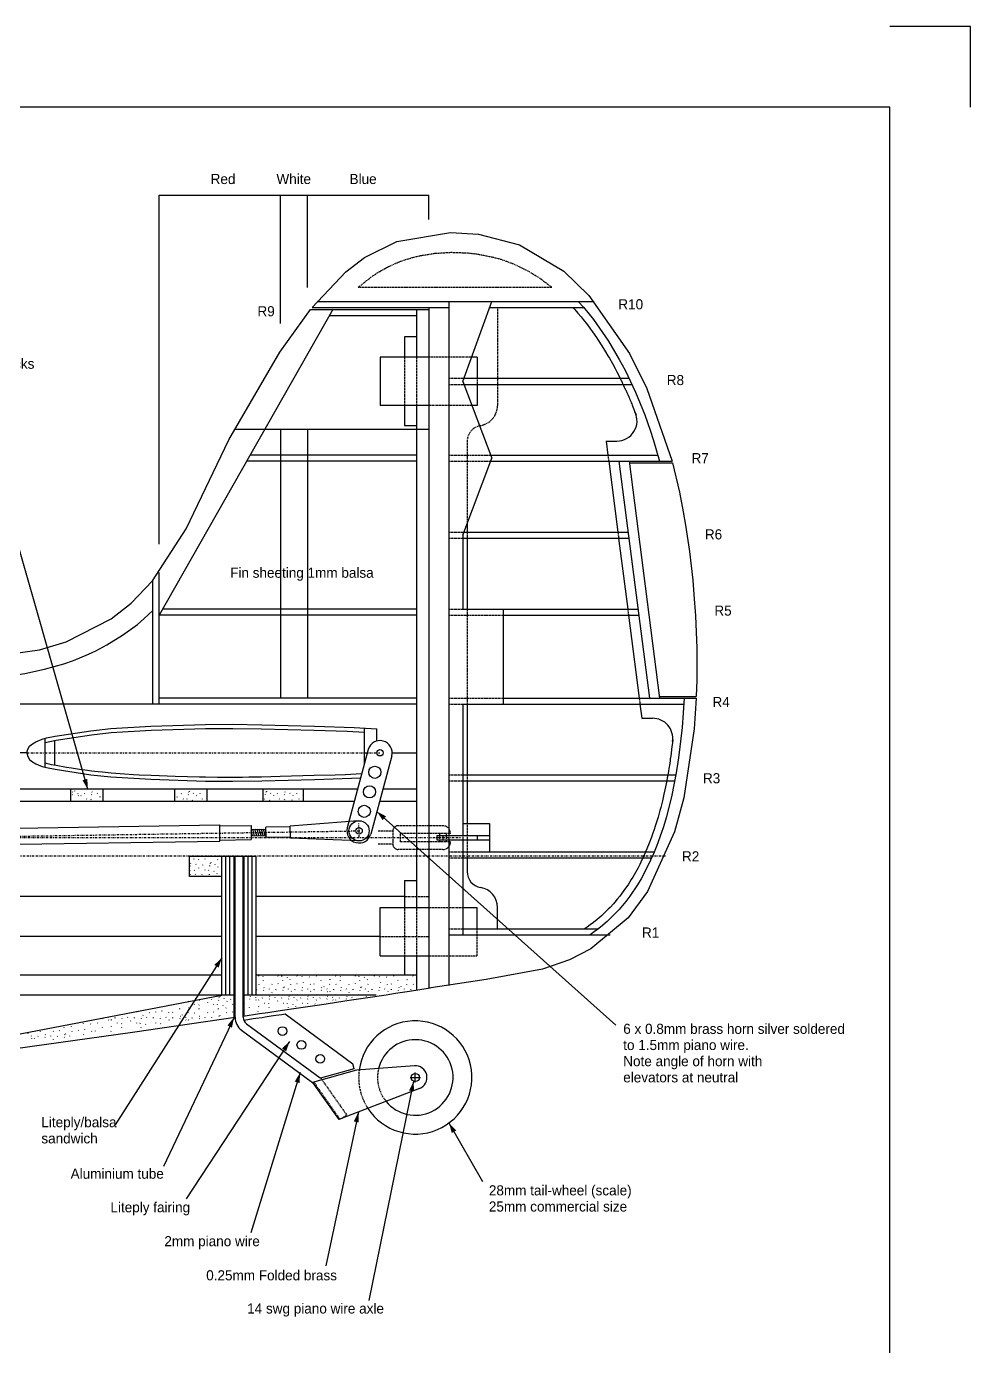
# Model space of a CAD drawing. Extents: x -1638 to 412, y -412 to 1290.
# Drawn here: x -682.9 to -449.5, y 963.7 to 1290.2 of the extents above; entities that cross this region are included whole.
import ezdxf
from ezdxf.enums import TextEntityAlignment as Align

# ---------------------------------------------------------------- set-up
doc = ezdxf.new("R2010")
doc.units = 0
doc.linetypes.add('DASHDOT', pattern=[1, 0.5, -0.25, 0, -0.25])
doc.linetypes.add('HIDDEN', pattern=[0.375, 0.25, -0.125])
for name, color, linetype in [('1', 7, 'CONTINUOUS'), ('6', 7, 'CONTINUOUS'), ('7', 7, 'CONTINUOUS'), ('8', 7, 'CONTINUOUS')]:
    doc.layers.add(name, color=color, linetype=linetype)
doc.styles.add('txt', font='TXT', dxfattribs={"height": 0.2})

# ---------------------------------------------------------------- blocks, each defined once
blk = doc.blocks.new('*D7')
at = {"layer": '7', "color": 215, "linetype": 'CONTINUOUS'}
blk.add_line((0, 0), (-26.3548, -41.3593), dxfattribs=at)
blk.add_solid([(-1.8706, -1.7725), (0, 0), (-0.8164, -2.4442)], dxfattribs=at)
blk = doc.blocks.new('*D8')
at = {"layer": '7', "color": 215, "linetype": 'CONTINUOUS'}
blk.add_line((0, 0), (-17.4684, -36.8951), dxfattribs=at)
blk.add_solid([(-1.6347, -1.9921), (0, 0), (-0.5049, -2.527)], dxfattribs=at)
blk = doc.blocks.new('*D9')
at = {"layer": '7', "color": 215, "linetype": 'CONTINUOUS'}
blk.add_line((0, 0), (-25.5936, -38.905), dxfattribs=at)
blk.add_solid([(-1.8961, -1.7451), (0, 0), (-0.8518, -2.4321)], dxfattribs=at)
blk = doc.blocks.new('*D10')
at = {"layer": '7', "color": 215, "linetype": 'CONTINUOUS'}
blk.add_line((0, 0), (-12.1918, -39.6096), dxfattribs=at)
blk.add_solid([(-1.3328, -2.2055), (0, 0), (-0.1381, -2.5732)], dxfattribs=at)
blk = doc.blocks.new('*D11')
at = {"layer": '7', "color": 215, "linetype": 'CONTINUOUS'}
blk.add_line((0, 0), (-8.0588, -38.0064), dxfattribs=at)
blk.add_solid([(-1.13, -2.316), (0, 0), (0.0928, -2.5753)], dxfattribs=at)
blk = doc.blocks.new('*D12')
at = {"layer": '7', "color": 215, "linetype": 'CONTINUOUS'}
blk.add_line((0, 0), (8.3228, -14.482), dxfattribs=at)
blk.add_solid([(0.7038, -2.479), (0, 0), (1.7876, -1.8561)], dxfattribs=at)
blk = doc.blocks.new('*D15')
at = {"layer": '7', "color": 215, "linetype": 'CONTINUOUS'}
blk.add_line((0, 0), (-22.7896, 79.8108), dxfattribs=at)
blk.add_solid([(-0.0854, 2.5755), (0, 0), (-1.2874, 2.2323)], dxfattribs=at)
blk = doc.blocks.new('*O35')
at = {"layer": '8', "color": 250, "linetype": 'CONTINUOUS', "style": 'txt'}
for s, p in [('Liteply/balsa', (1.25, 1.25)), ('sandwich', (1.25, -2.7501))]:
    blk.add_text(s, height=2.5, dxfattribs=at).set_placement(p, align=Align.TOP_LEFT)
blk = doc.blocks.new('*D40')
at = {"layer": '7', "color": 215, "linetype": 'CONTINUOUS'}
blk.add_line((0, 0), (-11.057, -54.2389), dxfattribs=at)
blk.add_solid([(-1.1118, -2.3248), (0, 0), (0.113, -2.5745)], dxfattribs=at)
blk = doc.blocks.new('*D77')
at = {"layer": '7', "color": 215, "linetype": 'CONTINUOUS'}
blk.add_line((0, 0), (59.0644, -52.8731), dxfattribs=at)
blk.add_solid([(1.4458, -2.1331), (0, 0), (2.2796, -1.2018)], dxfattribs=at)

msp = doc.modelspace()

# ---------------------------------------------------------------- linework, layer by layer
at = {"layer": '1', "color": 212, "linetype": 'CONTINUOUS'}
for p, q in [((-650.1006, 1162.181), (-650.1006, 1248.4133)), ((-650.1006, 1248.4133), (-583.434, 1248.4133)), ((-620.1006, 1216.6957), (-620.1006, 1248.4133)), ((-613.434, 1225.6162), (-613.434, 1248.4133)), ((-583.434, 1242.4662), (-583.434, 1248.4133)), ((-631.4718, 1190.5645), (-583.434, 1190.5645)), ((-620.1006, 1190.5645), (-620.1006, 1124.1001)), ((-613.434, 1190.5645), (-613.434, 1124.1001))]:
    msp.add_line(p, q, dxfattribs=at)
at = {"layer": '1', "color": 202, "linetype": 'HIDDEN'}
for p, q in [((-600.8384, 1225.673), (-552.9906, 1225.673)), ((-566.434, 1220.673), (-566.434, 1196.4075)), ((-589.434, 1208.4075), (-589.434, 1196.4075)), ((-586.434, 1208.4075), (-586.434, 1196.4075)), ((-572.837, 1208.4075), (-583.434, 1208.4075)), ((-578.434, 1203.1575), (-574.74, 1203.1575)), ((-578.434, 1201.6575), (-574.7292, 1201.6575)), ((-571.434, 1203.1575), (-571.434, 1201.6575)), ((-572.7512, 1196.4075), (-583.434, 1196.4075)), ((-573.934, 1187.5334), (-573.934, 1167.2369)), ((-578.434, 1184.142), (-568.1298, 1184.142)), ((-578.434, 1182.642), (-568.1298, 1182.642)), ((-539.1212, 1184.142), (-538.928, 1182.642)), ((-578.434, 1165.1265), (-574.729, 1165.1265)), ((-578.434, 1163.6265), (-575.0118, 1163.6265)), ((-573.934, 1165.1265), (-573.934, 1163.6265)), ((-536.6726, 1165.1265), (-536.4796, 1163.6265)), ((-578.434, 1146.111), (-575.0118, 1146.111)), ((-573.934, 1146.111), (-573.934, 1122.6001)), ((-534.224, 1146.111), (-534.031, 1144.611)), ((-578.434, 1144.611), (-564.9792, 1144.611)), ((-578.434, 1124.1001), (-564.9384, 1124.1001)), ((-531.3898, 1124.1001), (-531.1966, 1122.6001)), ((-578.434, 1122.6001), (-575.0118, 1122.6001)), ((-578.434, 1105.0845), (-575.0118, 1105.0845)), ((-578.434, 1103.5845), (-575.0118, 1103.5845)), ((-573.934, 1105.0845), (-573.934, 1103.5845)), ((-573.934, 1093.069), (-573.934, 1084.569)), ((-578.434, 1090.069), (-578.434, 1089.069)), ((-575.0118, 1090.069), (-575.0118, 1089.069)), ((-578.434, 1086.069), (-575.0118, 1086.069)), ((-578.434, 1084.569), (-575.0118, 1084.569)), ((-589.434, 1074.9923), (-583.434, 1074.9923)), ((-589.434, 1072.3035), (-589.434, 1060.3035)), ((-586.434, 1072.3035), (-586.434, 1060.3035)), ((-583.434, 1072.3035), (-575.0118, 1072.3035)), ((-595.434, 1065.1047), (-583.434, 1065.1047)), ((-578.434, 1067.0535), (-575.0118, 1067.0535)), ((-571.434, 1060.3035), (-571.434, 1067.0535)), ((-583.434, 1060.3035), (-571.434, 1060.3035)), ((-611.8672, 1029.1223), (-605.3546, 1019.8489)), ((-609.8186, 1029.6854), (-603.7178, 1020.9983)), ((-605.0272, 1020.0788), (-603.7178, 1020.9983))]:
    msp.add_line(p, q, dxfattribs=at)
at = {"layer": '1', "color": 5, "linetype": 'CONTINUOUS'}
for p, q in [((-611.0296, 1222.173), (-542.5192, 1222.173)), ((-578.434, 1222.173), (-578.434, 1090.069)), ((-575.0118, 1202.4076), (-567.8472, 1222.173)), ((-607.1642, 1220.173), (-650.1006, 1144.611)), ((-612.633, 1220.173), (-583.434, 1220.173)), ((-612.2482, 1220.673), (-578.434, 1220.673)), ((-608.0166, 1218.673), (-586.434, 1218.673)), ((-586.434, 1220.173), (-586.434, 1208.4075)), ((-583.434, 1220.673), (-583.434, 1052.3505)), ((-568.3908, 1220.673), (-545.1274, 1220.673)), ((-586.434, 1213.4075), (-589.434, 1213.4075)), ((-589.434, 1213.4075), (-589.434, 1208.4075)), ((-595.434, 1208.4075), (-595.434, 1196.4075)), ((-583.434, 1208.4075), (-595.434, 1208.4075)), ((-571.434, 1208.4075), (-572.837, 1208.4075)), ((-571.434, 1208.4075), (-571.434, 1203.1575)), ((-575.0118, 1202.4076), (-567.8472, 1183.3922)), ((-574.74, 1203.1575), (-533.9074, 1203.1575)), ((-574.7292, 1201.6575), (-533.1924, 1201.6575)), ((-571.434, 1201.6575), (-571.434, 1196.4075)), ((-583.434, 1196.4075), (-595.434, 1196.4075)), ((-589.434, 1196.4075), (-589.434, 1191.4075)), ((-586.434, 1196.4075), (-586.434, 1072.3035)), ((-571.434, 1196.4075), (-572.7512, 1196.4075)), ((-586.434, 1191.4075), (-589.434, 1191.4075)), ((-539.572, 1187.642), (-536.9244, 1187.642)), ((-539.572, 1187.642), (-539.1212, 1184.142)), ((-586.434, 1182.642), (-628.4904, 1182.642)), ((-586.434, 1184.142), (-627.638, 1184.142)), ((-575.0118, 1164.3762), (-567.8472, 1183.3922)), ((-568.1298, 1184.142), (-526.7566, 1184.142)), ((-568.1298, 1182.642), (-533.8868, 1182.642)), ((-538.9282, 1182.642), (-536.6726, 1165.1265)), ((-536.4074, 1182.642), (-528.869, 1124.1001)), ((-533.8868, 1182.642), (-526.3484, 1124.1001)), ((-533.8868, 1182.642), (-523.2376, 1182.642)), ((-533.8352, 1182.242), (-523.1326, 1182.242)), ((-573.934, 1167.2369), (-573.934, 1165.1265)), ((-575.0118, 1164.3762), (-575.0118, 1146.111)), ((-575.0118, 1163.6265), (-533.9588, 1163.6265)), ((-574.729, 1165.1265), (-534.152, 1165.1265)), ((-573.934, 1163.6265), (-573.934, 1146.111)), ((-536.4796, 1163.6265), (-534.224, 1146.111)), ((-651.6006, 1122.6001), (-651.6006, 1153.2455)), ((-650.1006, 1122.6001), (-650.1006, 1155.1706)), ((-586.434, 1146.111), (-649.2484, 1146.111)), ((-575.0118, 1146.111), (-564.979, 1146.111)), ((-564.9792, 1146.111), (-531.7034, 1146.111)), ((-564.9792, 1122.6001), (-564.9792, 1146.111)), ((-586.434, 1144.611), (-650.1006, 1144.611)), ((-564.9792, 1144.611), (-531.5102, 1144.611)), ((-534.0308, 1144.611), (-531.3898, 1124.1001)), ((-586.434, 1124.1001), (-650.1006, 1124.1001)), ((-564.9384, 1124.1001), (-526.3484, 1124.1001)), ((-526.4, 1124.5001), (-517.2906, 1124.5001)), ((-526.3484, 1124.1001), (-517.3082, 1124.1001)), ((-586.434, 1122.6001), (-704.8042, 1122.6001)), ((-575.0118, 1122.6001), (-564.9356, 1122.6001)), ((-575.0118, 1122.6001), (-575.0118, 1090.069)), ((-573.934, 1122.6001), (-573.934, 1105.0845)), ((-564.9356, 1122.6001), (-520.3866, 1122.6001)), ((-531.1966, 1122.6001), (-530.746, 1119.1001)), ((-530.746, 1119.1001), (-528.0914, 1119.1001)), ((-596.2778, 1113.4579), (-596.2778, 1116.4844)), ((-682.7846, 1110.5665), (-704.8042, 1110.5665)), ((-598.3756, 1111.3429), (-603.552, 1092.0244)), ((-592.4778, 1110.5665), (-586.434, 1110.5665)), ((-592.58, 1109.7901), (-597.7564, 1090.4716)), ((-575.0118, 1105.0845), (-522.298, 1105.0845)), ((-575.0118, 1103.5845), (-522.57, 1103.5845)), ((-573.934, 1103.5845), (-573.934, 1093.069)), ((-601.0042, 1101.5329), (-707.8042, 1101.5329)), ((-672.021, 1101.5329), (-672.021, 1098.5329)), ((-664.021, 1101.5329), (-664.021, 1098.5329)), ((-646.26, 1101.5329), (-646.26, 1098.5329)), ((-638.26, 1101.5329), (-638.26, 1098.5329)), ((-624.421, 1101.5329), (-624.421, 1098.5329)), ((-614.434, 1101.5329), (-614.434, 1098.5329)), ((-586.434, 1101.5329), (-594.7926, 1101.5329)), ((-601.808, 1098.5329), (-707.8042, 1098.5329)), ((-586.434, 1098.5329), (-595.5964, 1098.5329)), ((-575.0118, 1093.069), (-568.434, 1093.069)), ((-568.434, 1093.069), (-568.434, 1086.069)), ((-581.434, 1090.069), (-568.434, 1090.069)), ((-581.434, 1090.069), (-581.434, 1089.069)), ((-581.434, 1089.069), (-568.434, 1089.069)), ((-578.434, 1089.069), (-578.434, 1053.0056)), ((-575.0118, 1089.069), (-575.0118, 1065.5535)), ((-571.434, 1090.069), (-571.434, 1089.069)), ((-642.5638, 1084.965), (-626.0638, 1084.965)), ((-642.5638, 1079.965), (-642.5638, 1084.965)), ((-634.5638, 1050.5776), (-634.5638, 1084.965)), ((-631.5638, 1045.1261), (-631.5638, 1084.965)), ((-631.3138, 1045.1628), (-631.3138, 1084.965)), ((-629.3138, 1045.1629), (-629.3138, 1084.965)), ((-629.0638, 1045.4929), (-629.0638, 1084.965)), ((-626.0638, 1050.5776), (-626.0638, 1084.965)), ((-575.0118, 1086.069), (-527.6484, 1086.069)), ((-575.0118, 1084.569), (-528.2958, 1084.569)), ((-573.934, 1084.569), (-573.934, 1081.1776)), ((-634.5638, 1079.965), (-642.5638, 1079.965)), ((-589.434, 1078.9526), (-586.434, 1078.9526)), ((-589.434, 1078.9526), (-589.434, 1072.3035)), ((-595.434, 1060.3035), (-595.434, 1072.3035)), ((-595.434, 1072.3035), (-583.434, 1072.3035)), ((-575.0118, 1072.3035), (-571.434, 1072.3035)), ((-571.434, 1067.0535), (-571.434, 1072.3035)), ((-566.434, 1067.0535), (-566.434, 1072.3035)), ((-578.434, 1065.5535), (-538.5428, 1065.5535)), ((-575.0118, 1067.0535), (-541.4332, 1067.0535)), ((-595.434, 1060.3035), (-583.434, 1060.3035)), ((-589.434, 1060.3035), (-589.434, 1055.5776)), ((-586.434, 1060.3035), (-586.434, 1051.8794)), ((-634.5638, 1055.5776), (-704.8042, 1055.5776)), ((-586.434, 1055.5776), (-626.0638, 1055.5776)), ((-631.3138, 1050.5776), (-704.8042, 1050.5776)), ((-704.8042, 1037.181), (-634.5638, 1050.5776)), ((-596.4036, 1050.5776), (-629.0638, 1050.5776)), ((-618.9548, 1045.9739), (-602.1996, 1033.6748)), ((-629.6806, 1041.9383), (-612.124, 1029.0509)), ((-628.4972, 1043.5507), (-610.307, 1030.1982)), ((-601.2798, 1032.0326), (-612.1232, 1029.0519)), ((-601.8584, 1032.4331), (-610.2238, 1030.1336)), ((-601.8584, 1032.4331), (-602.1996, 1033.6748)), ((-586.9714, 1033.1502), (-601.2798, 1032.0326)), ((-612.1232, 1029.0519), (-605.6516, 1019.8369)), ((-609.8536, 1029.7352), (-609.8186, 1029.6854)), ((-585.6916, 1027.5695), (-605.6516, 1019.8369))]:
    msp.add_line(p, q, dxfattribs=at)
at = {"layer": '1', "color": 155, "linetype": 'CONTINUOUS'}
for p, q in [((-599.2778, 1107.9758), (-599.2778, 1116.6767)), ((-678.2846, 1106.9985), (-678.2846, 1114.1347)), ((-675.8846, 1107.5201), (-675.8846, 1113.613)), ((-634.5638, 1074.9923), (-704.8042, 1074.9923)), ((-589.434, 1074.9923), (-626.0638, 1074.9923)), ((-634.5638, 1065.1047), (-704.8042, 1065.1047)), ((-595.434, 1065.1047), (-626.0638, 1065.1047))]:
    msp.add_line(p, q, dxfattribs=at)
at = {"layer": '1', "color": 166, "linetype": 'DASHDOT'}
for p, q in [((-682.7846, 1110.5665), (-595.4778, 1110.5665)), ((-707.8042, 1089.569), (-600.6542, 1091.2479)), ((-707.8042, 1089.569), (-579.934, 1089.569)), ((-579.934, 1090.069), (-579.934, 1089.069)), ((-579.934, 1089.569), (-575.4754, 1089.569)), ((-524.8788, 1084.965), (-1495.8776, 1084.965))]:
    msp.add_line(p, q, dxfattribs=at)
at = {"layer": '1', "color": 250, "linetype": 'CONTINUOUS'}
for p, q in [((-671.5854, 1100.1383), (-671.541, 1100.2383)), ((-671.5012, 1100.8699), (-671.4568, 1100.8033)), ((-670.938, 1101.0793), (-670.8934, 1101.1791)), ((-670.206, 1100.5874), (-670.1616, 1100.5208)), ((-668.517, 1100.3702), (-668.4726, 1100.47)), ((-666.7854, 1100.1383), (-666.741, 1100.2383)), ((-666.7012, 1100.8699), (-666.6568, 1100.8033)), ((-665.406, 1100.5874), (-665.3616, 1100.5208)), ((-644.6314, 1100.3702), (-644.5868, 1100.47)), ((-642.8998, 1100.1383), (-642.8552, 1100.2383)), ((-642.8156, 1100.8699), (-642.7712, 1100.8033)), ((-642.5608, 1101.0012), (-642.5162, 1101.101)), ((-641.6346, 1100.5874), (-641.5902, 1100.5208)), ((-639.9456, 1100.3702), (-639.9012, 1100.47)), ((-623.814, 1100.1383), (-623.7696, 1100.2383)), ((-623.7298, 1100.8699), (-623.6854, 1100.8033)), ((-623.475, 1101.0012), (-623.4306, 1101.101)), ((-622.549, 1100.5874), (-622.5046, 1100.5208)), ((-620.86, 1100.3702), (-620.8154, 1100.47)), ((-619.1284, 1100.1383), (-619.0838, 1100.2383)), ((-619.0442, 1100.8699), (-618.9998, 1100.8033)), ((-617.749, 1100.5874), (-617.7046, 1100.5208)), ((-616.06, 1100.3702), (-616.0154, 1100.47)), ((-670.0962, 1099.9538), (-670.0518, 1099.8872)), ((-669.4162, 1099.8831), (-669.3716, 1099.9829)), ((-668.0286, 1099.1727), (-667.9842, 1099.1061)), ((-666.8798, 1098.9458), (-666.8352, 1099.0456)), ((-664.6946, 1099.6097), (-664.6502, 1099.7095)), ((-645.609, 1099.6097), (-645.5644, 1099.7095)), ((-644.1428, 1099.1727), (-644.0984, 1099.1061)), ((-643.1896, 1099.0629), (-643.1452, 1099.1627)), ((-641.875, 1098.8602), (-641.8306, 1098.7936)), ((-640.8448, 1099.8831), (-640.8002, 1099.9829)), ((-639.4572, 1099.1727), (-639.4128, 1099.1061)), ((-624.104, 1099.0629), (-624.0594, 1099.1627)), ((-622.7894, 1098.8602), (-622.745, 1098.7936)), ((-621.759, 1099.8831), (-621.7146, 1099.9829)), ((-620.3714, 1099.1727), (-620.327, 1099.1061)), ((-619.0656, 1098.9458), (-619.0212, 1099.0456)), ((-617.2874, 1098.9383), (-617.243, 1098.8717)), ((-616.959, 1099.8831), (-616.9146, 1099.9829)), ((-615.5714, 1099.1727), (-615.527, 1099.1061)), ((-641.4732, 1084.2855), (-641.4286, 1084.3853)), ((-640.323, 1084.0628), (-640.2784, 1084.1628)), ((-638.8244, 1084.2972), (-638.78, 1084.2306)), ((-635.6372, 1084.0628), (-635.5928, 1084.1628)), ((-642.4756, 1081.3509), (-642.431, 1081.4507)), ((-642.3812, 1082.5434), (-642.3368, 1082.6434)), ((-642.297, 1083.275), (-642.2526, 1083.2084)), ((-641.3918, 1081.4409), (-641.3474, 1081.5407)), ((-641.0018, 1082.9925), (-640.9574, 1082.9259)), ((-640.2904, 1082.0148), (-640.246, 1082.1146)), ((-639.3128, 1082.7753), (-639.2684, 1082.8751)), ((-638.8244, 1081.5778), (-638.78, 1081.5112)), ((-637.8712, 1081.468), (-637.8266, 1081.5678)), ((-637.5812, 1082.5434), (-637.5368, 1082.6434)), ((-637.497, 1083.275), (-637.4526, 1083.2084)), ((-637.2422, 1083.4063), (-637.1978, 1083.5061)), ((-636.5566, 1081.2653), (-636.5122, 1081.1987)), ((-636.3162, 1082.9925), (-636.2718, 1082.9259)), ((-635.7984, 1080.6088), (-635.754, 1080.7086)), ((-635.5262, 1082.2882), (-635.4818, 1082.388)), ((-634.6272, 1082.7753), (-634.5826, 1082.8751)), ((-642.5022, 1080.5129), (-642.491, 1080.413)), ((-641.1482, 1080.4656), (-641.1036, 1080.5654)), ((-639.496, 1080.3843), (-639.4516, 1080.4841)), ((-637.7022, 1080.5129), (-637.691, 1080.413)), ((-625.522, 1055.3723), (-625.4776, 1055.3057)), ((-624.3732, 1055.1454), (-624.3288, 1055.2452)), ((-620.722, 1055.3723), (-620.6776, 1055.3057)), ((-619.7688, 1055.2625), (-619.7244, 1055.3623)), ((-618.4542, 1055.0598), (-618.4098, 1054.9932)), ((-617.6962, 1054.4033), (-617.6516, 1054.5031)), ((-616.0364, 1055.3723), (-615.992, 1055.3057)), ((-614.7306, 1055.1454), (-614.686, 1055.2452)), ((-612.9524, 1055.1379), (-612.908, 1055.0713)), ((-611.2364, 1055.3723), (-611.192, 1055.3057)), ((-607.824, 1054.4423), (-607.7794, 1054.5421)), ((-606.4364, 1055.3723), (-606.392, 1055.3057)), ((-605.2876, 1055.1454), (-605.243, 1055.2452)), ((-601.6364, 1055.3723), (-601.592, 1055.3057)), ((-600.6832, 1055.2625), (-600.6386, 1055.3623)), ((-599.3686, 1055.0598), (-599.3242, 1054.9932)), ((-598.6104, 1054.4033), (-598.566, 1054.5031)), ((-596.9506, 1055.3723), (-596.9062, 1055.3057)), ((-595.6448, 1055.1454), (-595.6004, 1055.2452)), ((-593.8666, 1055.1379), (-593.8222, 1055.0713)), ((-592.1506, 1055.3723), (-592.1062, 1055.3057)), ((-588.7382, 1054.4423), (-588.6938, 1054.5421)), ((-587.3506, 1055.3723), (-587.3062, 1055.3057)), ((-626.0106, 1051.9757), (-625.966, 1052.0755)), ((-625.4436, 1053.3023), (-625.3992, 1053.2357)), ((-624.4, 1054.3074), (-624.3888, 1054.2075)), ((-624.279, 1051.7438), (-624.2344, 1051.8438)), ((-624.1948, 1052.4754), (-624.1504, 1052.4088)), ((-622.8996, 1052.1929), (-622.8552, 1052.1263)), ((-622.2206, 1053.2632), (-622.1762, 1053.3632)), ((-622.1882, 1051.2152), (-622.1436, 1051.315)), ((-621.2106, 1051.9757), (-621.166, 1052.0755)), ((-620.722, 1053.4976), (-620.6776, 1053.431)), ((-619.6, 1054.3074), (-619.5888, 1054.2075)), ((-619.479, 1051.7438), (-619.4344, 1051.8438)), ((-619.3948, 1052.4754), (-619.3504, 1052.4088)), ((-619.14, 1052.6067), (-619.0954, 1052.7065)), ((-618.2138, 1052.1929), (-618.1694, 1052.1263)), ((-617.535, 1053.2632), (-617.4904, 1053.3632)), ((-617.424, 1051.4886), (-617.3794, 1051.5884)), ((-616.5248, 1051.9757), (-616.4804, 1052.0755)), ((-616.035, 1053.5366), (-615.9906, 1053.47)), ((-614.7932, 1051.7438), (-614.7488, 1051.8438)), ((-614.709, 1052.4754), (-614.6646, 1052.4088)), ((-614.422, 1053.7183), (-614.3778, 1053.8183)), ((-613.4138, 1052.1929), (-613.3694, 1052.1263)), ((-612.735, 1053.2632), (-612.6904, 1053.3632)), ((-612.624, 1051.4886), (-612.5794, 1051.5884)), ((-611.765, 1053.3097), (-611.7206, 1053.4095)), ((-611.7248, 1051.9757), (-611.6804, 1052.0755)), ((-610.1142, 1054.3074), (-610.103, 1054.2075)), ((-609.9932, 1051.7438), (-609.9488, 1051.8438)), ((-609.909, 1052.4754), (-609.8646, 1052.4088)), ((-609.3458, 1052.6848), (-609.3012, 1052.7846)), ((-608.6138, 1052.1929), (-608.5694, 1052.1263)), ((-608.504, 1051.5593), (-608.4596, 1051.4927)), ((-607.935, 1053.2632), (-607.8904, 1053.3632)), ((-607.824, 1051.4886), (-607.7794, 1051.5884)), ((-606.9248, 1051.9757), (-606.8804, 1052.0755)), ((-606.3578, 1053.3023), (-606.3134, 1053.2357)), ((-605.3142, 1054.3074), (-605.303, 1054.2075)), ((-605.1932, 1051.7438), (-605.1488, 1051.8438)), ((-605.109, 1052.4754), (-605.0646, 1052.4088)), ((-603.8138, 1052.1929), (-603.7694, 1052.1263)), ((-603.135, 1053.2632), (-603.0904, 1053.3632)), ((-603.1024, 1051.2152), (-603.058, 1051.315)), ((-602.1248, 1051.9757), (-602.0804, 1052.0755)), ((-601.6364, 1053.4976), (-601.592, 1053.431)), ((-600.5142, 1054.3074), (-600.503, 1054.2075)), ((-600.3932, 1051.7438), (-600.3488, 1051.8438)), ((-600.309, 1052.4754), (-600.2646, 1052.4088)), ((-600.0542, 1052.6067), (-600.0098, 1052.7065)), ((-599.1282, 1052.1929), (-599.0838, 1052.1263)), ((-598.4492, 1053.2632), (-598.4048, 1053.3632)), ((-598.3382, 1051.4886), (-598.2938, 1051.5884)), ((-597.4392, 1051.9757), (-597.3946, 1052.0755)), ((-596.9492, 1053.5366), (-596.9048, 1053.47)), ((-595.7076, 1051.7438), (-595.663, 1051.8438)), ((-595.6234, 1052.4754), (-595.579, 1052.4088)), ((-595.3364, 1053.7183), (-595.292, 1053.8183)), ((-594.3282, 1052.1929), (-594.2838, 1052.1263)), ((-593.6492, 1053.2632), (-593.6048, 1053.3632)), ((-593.5382, 1051.4886), (-593.4938, 1051.5884)), ((-592.6794, 1053.3097), (-592.6348, 1053.4095)), ((-592.6392, 1051.9757), (-592.5946, 1052.0755)), ((-591.0286, 1054.3074), (-591.0174, 1054.2075)), ((-590.9076, 1051.7438), (-590.863, 1051.8438)), ((-590.8234, 1052.4754), (-590.779, 1052.4088)), ((-590.26, 1052.6848), (-590.2156, 1052.7846)), ((-589.5282, 1052.1929), (-589.4838, 1052.1263)), ((-589.4182, 1051.5593), (-589.4018, 1051.5347)), ((-588.8492, 1053.2632), (-588.8048, 1053.3632)), ((-587.8392, 1051.9757), (-587.7946, 1052.0755)), ((-587.2722, 1053.3023), (-587.2278, 1053.2357)), ((-647.9262, 1048.121), (-647.8818, 1048.0544)), ((-646.2102, 1048.3554), (-646.1658, 1048.2888)), ((-642.7978, 1049.0658), (-642.7532, 1049.1656)), ((-641.4102, 1048.3554), (-641.3658, 1048.2888)), ((-640.2614, 1048.1285), (-640.2168, 1048.2283)), ((-640.167, 1049.321), (-640.1226, 1049.421)), ((-638.7876, 1049.7701), (-638.7432, 1049.7035)), ((-638.0762, 1048.7924), (-638.0318, 1048.8922)), ((-637.0986, 1049.5529), (-637.0542, 1049.6527)), ((-636.6102, 1048.3554), (-636.5658, 1048.2888)), ((-635.657, 1048.2456), (-635.6124, 1048.3454)), ((-635.367, 1049.321), (-635.3226, 1049.421)), ((-635.2828, 1050.0526), (-635.2384, 1049.986)), ((-635.028, 1050.1839), (-634.9836, 1050.2837)), ((-634.3424, 1048.0429), (-634.298, 1047.9763)), ((-634.102, 1049.7701), (-634.0576, 1049.7035)), ((-633.312, 1049.0658), (-633.2676, 1049.1656)), ((-632.413, 1049.5529), (-632.3684, 1049.6527)), ((-631.9244, 1048.3554), (-631.88, 1048.2888)), ((-628.9164, 1048.6678), (-628.872, 1048.6012)), ((-627.6734, 1049.6334), (-627.6288, 1049.7334)), ((-627.5892, 1050.365), (-627.5448, 1050.2984)), ((-627.0258, 1050.5744), (-627.0244, 1050.5776)), ((-626.294, 1050.0825), (-626.2496, 1050.0159)), ((-626.184, 1049.4489), (-626.1396, 1049.3823)), ((-625.522, 1050.7782), (-625.4776, 1050.7116)), ((-625.504, 1049.3782), (-625.4596, 1049.478)), ((-624.605, 1049.8653), (-624.5604, 1049.9651)), ((-624.3616, 1050.5776), (-624.3288, 1050.6511)), ((-624.1164, 1048.6678), (-624.072, 1048.6012)), ((-622.9676, 1048.4409), (-622.9232, 1048.5407)), ((-622.8734, 1049.6334), (-622.8288, 1049.7334)), ((-622.7892, 1050.365), (-622.7448, 1050.2984)), ((-621.494, 1050.0825), (-621.4496, 1050.0159)), ((-620.7826, 1049.1048), (-620.738, 1049.2046)), ((-620.722, 1050.7782), (-620.6776, 1050.7116)), ((-619.805, 1049.8653), (-619.7604, 1049.9651)), ((-619.7688, 1050.6684), (-619.7244, 1050.7682)), ((-619.3164, 1048.6678), (-619.272, 1048.6012)), ((-618.3632, 1048.558), (-618.3188, 1048.6578)), ((-618.0734, 1049.6334), (-618.0288, 1049.7334)), ((-617.9892, 1050.365), (-617.9448, 1050.2984)), ((-617.7344, 1050.4963), (-617.698, 1050.5776)), ((-617.0486, 1048.3553), (-617.0042, 1048.2887)), ((-616.8082, 1050.0825), (-616.7638, 1050.0159)), ((-616.0364, 1050.7782), (-615.992, 1050.7116)), ((-616.0184, 1049.3782), (-615.9738, 1049.478)), ((-615.1192, 1049.8653), (-615.0748, 1049.9651)), ((-614.7188, 1050.5776), (-614.686, 1050.6511)), ((-614.6308, 1048.6678), (-614.5864, 1048.6012)), ((-613.3876, 1049.6334), (-613.3432, 1049.7334)), ((-613.325, 1048.4409), (-613.2804, 1048.5407)), ((-613.3034, 1050.365), (-613.259, 1050.2984)), ((-612.0082, 1050.0825), (-611.9638, 1050.0159)), ((-611.5468, 1048.4334), (-611.5358, 1048.417)), ((-611.2364, 1050.7782), (-611.192, 1050.7116)), ((-611.2184, 1049.3782), (-611.1738, 1049.478)), ((-610.3192, 1049.8653), (-610.2748, 1049.9651)), ((-609.8308, 1048.6678), (-609.8262, 1048.6611)), ((-608.5876, 1049.6334), (-608.5432, 1049.7334)), ((-608.5034, 1050.365), (-608.459, 1050.2984)), ((-607.9402, 1050.5744), (-607.9388, 1050.5776)), ((-607.2082, 1050.0825), (-607.1638, 1050.0159)), ((-607.0984, 1049.4489), (-607.054, 1049.3823)), ((-606.4364, 1050.7782), (-606.392, 1050.7116)), ((-606.4184, 1049.3782), (-606.3738, 1049.478)), ((-605.5192, 1049.8653), (-605.4748, 1049.9651)), ((-605.2758, 1050.5776), (-605.243, 1050.6511)), ((-603.7876, 1049.6334), (-603.7432, 1049.7334)), ((-603.7034, 1050.365), (-603.659, 1050.2984)), ((-602.4082, 1050.0825), (-602.3638, 1050.0159)), ((-601.6364, 1050.7782), (-601.592, 1050.7116)), ((-600.6832, 1050.6684), (-600.6386, 1050.7682)), ((-598.9034, 1050.365), (-598.859, 1050.2984)), ((-598.6486, 1050.4963), (-598.6124, 1050.5776)), ((-596.9506, 1050.7782), (-596.9062, 1050.7116)), ((-664.0528, 1044.7269), (-664.0082, 1044.8269)), ((-662.6734, 1045.176), (-662.629, 1045.1094)), ((-660.9844, 1044.9588), (-660.9398, 1045.0586)), ((-659.2528, 1044.7269), (-659.2082, 1044.8269)), ((-659.1686, 1045.4585), (-659.1242, 1045.3919)), ((-657.8734, 1045.176), (-657.829, 1045.1094)), ((-657.1944, 1046.2463), (-657.15, 1046.3463)), ((-656.1844, 1044.9588), (-656.1398, 1045.0586)), ((-655.6958, 1046.4807), (-655.6514, 1046.4141)), ((-654.4528, 1044.7269), (-654.4082, 1044.8269)), ((-654.3686, 1045.4585), (-654.3242, 1045.3919)), ((-654.1138, 1045.5898), (-654.0692, 1045.6896)), ((-653.1876, 1045.176), (-653.1432, 1045.1094)), ((-652.5088, 1046.2463), (-652.4642, 1046.3463)), ((-651.4986, 1044.9588), (-651.4542, 1045.0586)), ((-651.0088, 1046.5197), (-650.9644, 1046.4531)), ((-649.767, 1044.7269), (-649.7226, 1044.8269)), ((-649.6828, 1045.4585), (-649.6384, 1045.3919)), ((-649.3958, 1046.7014), (-649.3516, 1046.8014)), ((-648.3876, 1045.176), (-648.3432, 1045.1094)), ((-647.7088, 1046.2463), (-647.6642, 1046.3463)), ((-646.7388, 1046.2928), (-646.6944, 1046.3926)), ((-646.6986, 1044.9588), (-646.6542, 1045.0586)), ((-645.088, 1047.2905), (-645.0768, 1047.1906)), ((-644.967, 1044.7269), (-644.9226, 1044.8269)), ((-644.8828, 1045.4585), (-644.8384, 1045.3919)), ((-644.3196, 1045.6679), (-644.275, 1045.7677)), ((-643.5876, 1045.176), (-643.5432, 1045.1094)), ((-642.9088, 1046.2463), (-642.8642, 1046.3463)), ((-642.7978, 1047.4254), (-642.7532, 1047.5252)), ((-641.8986, 1044.9588), (-641.8542, 1045.0586)), ((-641.3316, 1046.2854), (-641.2872, 1046.2188)), ((-640.288, 1047.2905), (-640.2768, 1047.1906)), ((-640.167, 1044.7269), (-640.1226, 1044.8269)), ((-640.0828, 1045.4585), (-640.0384, 1045.3919)), ((-638.7876, 1045.176), (-638.7432, 1045.1094)), ((-638.1088, 1046.2463), (-638.0642, 1046.3463)), ((-637.072, 1045.0183), (-637.0542, 1045.0586)), ((-636.6102, 1046.4807), (-636.5658, 1046.4141)), ((-635.488, 1047.2905), (-635.4768, 1047.1906)), ((-635.2828, 1045.4585), (-635.2384, 1045.3919)), ((-635.028, 1045.5898), (-634.9836, 1045.6896)), ((-633.5842, 1047.3864), (-633.5398, 1047.4862)), ((-633.423, 1046.2463), (-633.3786, 1046.3463)), ((-631.923, 1046.5197), (-631.8786, 1046.4531)), ((-627.7944, 1047.6029), (-627.7832, 1047.503)), ((-625.615, 1046.5587), (-625.5706, 1046.6587)), ((-625.504, 1047.7378), (-625.4596, 1047.8376)), ((-622.9944, 1047.6029), (-622.9832, 1047.503)), ((-618.1944, 1047.6029), (-618.1832, 1047.503)), ((-616.2718, 1047.7408), (-616.246, 1047.7986)), ((-681.0802, 1041.6522), (-681.0356, 1041.7522)), ((-679.503, 1041.6913), (-679.4586, 1041.6247)), ((-676.2802, 1041.6522), (-676.2356, 1041.7522)), ((-674.7816, 1041.8866), (-674.7372, 1041.82)), ((-673.6594, 1042.6964), (-673.6482, 1042.5965)), ((-671.7556, 1042.7923), (-671.7112, 1042.8921)), ((-671.5944, 1041.6522), (-671.55, 1041.7522)), ((-670.0958, 1043.7613), (-670.0514, 1043.6947)), ((-670.0944, 1041.9256), (-670.05, 1041.859)), ((-668.79, 1043.5344), (-668.7456, 1043.6342)), ((-668.4816, 1042.1073), (-668.4372, 1042.2073)), ((-667.0118, 1043.5269), (-666.9674, 1043.4603)), ((-666.7944, 1041.6522), (-666.75, 1041.7522)), ((-666.6834, 1044.4717), (-666.639, 1044.5715)), ((-665.8246, 1041.6987), (-665.78, 1041.7985)), ((-665.2958, 1043.7613), (-665.2514, 1043.6947)), ((-664.1738, 1042.6964), (-664.1626, 1042.5965)), ((-662.5634, 1044.5424), (-662.519, 1044.4758)), ((-661.9944, 1041.6522), (-661.95, 1041.7522)), ((-661.8834, 1044.4717), (-661.839, 1044.5715)), ((-661.8834, 1042.8313), (-661.839, 1042.9311)), ((-660.4958, 1043.7613), (-660.4514, 1043.6947)), ((-659.3738, 1042.6964), (-659.3626, 1042.5965)), ((-659.347, 1043.5344), (-659.3026, 1043.6342)), ((-657.162, 1044.1983), (-657.1174, 1044.2981)), ((-655.6958, 1043.7613), (-655.6514, 1043.6947)), ((-654.7426, 1043.6515), (-654.6982, 1043.7513)), ((-654.5738, 1042.6964), (-654.566, 1042.627)), ((-653.428, 1043.4488), (-653.3836, 1043.3822)), ((-651.0102, 1043.7613), (-650.9658, 1043.6947)), ((-649.7044, 1043.5344), (-649.6598, 1043.6342)), ((-647.5978, 1044.4717), (-647.5532, 1044.5715)), ((-643.4778, 1044.5424), (-643.4334, 1044.4758)), ((-642.7978, 1044.4717), (-642.7532, 1044.5715)), ((-682.491, 1041.0738), (-682.4464, 1041.1736)), ((-681.759, 1040.5819), (-681.7146, 1040.5153)), ((-681.6492, 1039.9483), (-681.6048, 1039.8817)), ((-680.9692, 1039.8776), (-680.9246, 1039.9774)), ((-680.07, 1040.3647), (-680.0256, 1040.4645)), ((-678.3384, 1040.1328), (-678.294, 1040.2328)), ((-678.2542, 1040.8644), (-678.2098, 1040.7978)), ((-676.959, 1040.5819), (-676.9146, 1040.5153)), ((-676.2196, 1039.667), (-676.2032, 1039.704)), ((-675.27, 1040.3647), (-675.2256, 1040.4645)), ((-673.5384, 1040.1328), (-673.494, 1040.2328)), ((-673.4542, 1040.8644), (-673.4098, 1040.7978)), ((-673.1994, 1040.9957), (-673.155, 1041.0955)), ((-672.2734, 1040.5819), (-672.229, 1040.5153)), ((-670.5498, 1040.442), (-670.5398, 1040.4645)), ((-668.7686, 1040.8644), (-668.7242, 1040.7978))]:
    msp.add_line(p, q, dxfattribs=at)
at = {"layer": '1', "color": 195, "linetype": 'CONTINUOUS'}
for p, q in [((-600.8506, 1093.7395), (-617.6696, 1092.4166)), ((-707.8354, 1091.5688), (-635.1096, 1092.7083)), ((-635.0562, 1088.7086), (-635.1096, 1092.7083)), ((-635.1062, 1092.4583), (-627.348, 1092.5799)), ((-627.348, 1092.5799), (-627.3014, 1089.0801)), ((-627.3354, 1091.6249), (-623.6636, 1091.6825)), ((-626.9928, 1090.0401), (-627.3304, 1091.2465)), ((-626.4646, 1090.0484), (-626.9122, 1091.6315)), ((-625.936, 1090.0567), (-626.3842, 1091.6398)), ((-625.4132, 1090.0649), (-625.8608, 1091.648)), ((-624.8852, 1090.0732), (-625.3328, 1091.6563)), ((-624.3624, 1090.0814), (-624.81, 1091.6645)), ((-623.8396, 1090.0896), (-624.2872, 1091.6727)), ((-623.6578, 1091.3225), (-623.7592, 1091.681)), ((-617.6726, 1092.2819), (-623.6714, 1092.1879)), ((-623.6306, 1089.5871), (-623.6714, 1092.1879)), ((-617.6274, 1089.4015), (-617.6746, 1092.4162)), ((-707.7728, 1087.5692), (-635.0562, 1088.7086)), ((-635.0594, 1088.9586), (-627.3014, 1089.0802)), ((-627.3142, 1090.0351), (-623.6386, 1090.0927)), ((-617.6318, 1089.6811), (-623.6306, 1089.5871)), ((-600.7496, 1088.7493), (-617.6326, 1089.4017))]:
    msp.add_line(p, q, dxfattribs=at)
at = {"layer": '1', "color": 195, "linetype": 'DASHDOT'}
msp.add_line((-600.6328, 1089.6504), (-600.6784, 1093.0639), dxfattribs=at)
at = {"layer": '1', "color": 195, "linetype": 'HIDDEN'}
for p, q in [((-592.3216, 1091.1565), (-595.9618, 1091.1565)), ((-592.3216, 1091.1565), (-592.3216, 1087.9815)), ((-579.9366, 1092.5179), (-590.9602, 1092.5179)), ((-578.0366, 1090.618), (-590.4826, 1090.618)), ((-590.4826, 1090.618), (-590.4826, 1088.52)), ((-580.729, 1090.618), (-580.729, 1088.52)), ((-579.139, 1090.618), (-579.139, 1088.52)), ((-592.3216, 1087.9815), (-595.9618, 1087.9815)), ((-578.0366, 1088.52), (-590.4826, 1088.52)), ((-579.9366, 1086.6201), (-590.9602, 1086.6201))]:
    msp.add_line(p, q, dxfattribs=at)
at = {"layer": '1', "color": 253, "linetype": 'CONTINUOUS'}
for p, q in [((-633.5638, 1050.5776), (-633.5638, 1084.965)), ((-632.5638, 1050.5776), (-632.5638, 1084.965)), ((-628.0638, 1050.5776), (-628.0638, 1084.965)), ((-627.0638, 1050.5776), (-627.0638, 1084.965))]:
    msp.add_line(p, q, dxfattribs=at)
at = {"layer": '1', "color": 215, "linetype": 'CONTINUOUS'}
for p, q in [((-588.003, 1030.2633), (-585.503, 1030.2633)), ((-586.753, 1029.0133), (-586.753, 1031.5133))]:
    msp.add_line(p, q, dxfattribs=at)
at = {"layer": '1', "color": 5, "linetype": 'CONTINUOUS'}
for points in [[(-612.2482, 1220.673), (-603.958161, 1229.527555), (-599.286726, 1233.070365), (-591.278645, 1236.998713), (-578.075633, 1239.22241), (-571.089991, 1238.817355), (-560.969981, 1236.198356), (-550.027428, 1229.639719), (-543.804694, 1223.654394), (-533.769587, 1209.314533), (-529.467498, 1200.655865), (-523.2376, 1182.642)], [(-546.4566, 1222.173), (-545.171787, 1220.724712), (-542.723717, 1217.693555), (-540.435131, 1214.509054), (-538.996474, 1212.316327), (-536.323975, 1207.805289), (-534.897657, 1205.135896), (-532.301558, 1199.695332), (-530.026865, 1194.12671), (-528.676728, 1190.347684), (-527.846254, 1187.800323), (-526.3426, 1182.642)], [(-704.8042, 1134.1186), (-693.35142, 1134.077989), (-679.687441, 1136.013982), (-673.073661, 1138.02933), (-661.93398, 1143.712356), (-657.012733, 1147.534909), (-651.759106, 1153.051444), (-643.388888, 1165.907368), (-632.841998, 1187.913667), (-620.210852, 1209.636769), (-612.633, 1220.173)], [(-547.7588, 1220.673), (-547.344825, 1220.213185), (-546.529524, 1219.277867), (-545.731007, 1218.322527), (-545.207936, 1217.675039), (-544.183926, 1216.356069), (-543.435168, 1215.347098), (-542.945107, 1214.665645), (-541.986723, 1213.283035), (-541.518341, 1212.582514), (-540.603053, 1211.16463), (-539.716205, 1209.726409), (-539.140657, 1208.757552), (-538.76389, 1208.107626), (-538.026897, 1206.799128), (-537.372118, 1205.593528), (-536.94564, 1204.785175), (-536.1164, 1203.1575)], [(-535.3858, 1201.6575), (-535.254119, 1201.380099), (-535.079877, 1201.009607), (-534.993326, 1200.824093), (-534.735937, 1200.26649), (-534.566223, 1199.893871), (-534.45391, 1199.645067), (-534.305188, 1199.312842), (-534.231267, 1199.146522), (-533.983932, 1198.584174), (-533.820877, 1198.208405), (-533.712984, 1197.957506), (-533.570131, 1197.622497), (-533.499133, 1197.454788), (-533.34043, 1197.076946), (-533.235425, 1196.824669), (-533.096406, 1196.487828), (-533.027319, 1196.319204), (-532.924213, 1196.066017), (-532.787716, 1195.727964), (-532.719885, 1195.558737), (-532.518053, 1195.050253), (-532.384875, 1194.710599), (-532.209008, 1194.256901), (-532.1218, 1194.0297)], [(-523.1326, 1182.242), (-521.437062, 1175.001119), (-520.492146, 1170.131344), (-519.936137, 1166.869629), (-518.982274, 1160.318132), (-518.1705, 1153.266613), (-517.847128, 1149.732733), (-517.469683, 1144.424727), (-517.156256, 1136.453588), (-517.162205, 1128.482166), (-517.2906, 1124.5001)], [(-704.8042, 1129.1125), (-699.646121, 1128.958239), (-697.032108, 1128.962754), (-693.080467, 1129.093597), (-688.737802, 1129.432515), (-686.563151, 1129.686136), (-683.304765, 1130.179649), (-678.443637, 1131.193065), (-673.642102, 1132.562622), (-671.273474, 1133.390926), (-667.529899, 1134.93061), (-665.694639, 1135.796514), (-662.999509, 1137.213616), (-659.115501, 1139.60097), (-655.46547, 1142.295771), (-653.743508, 1143.756144), (-651.6006, 1145.7798)], [(-517.3082, 1124.1001), (-517.812456, 1116.517353), (-520.383341, 1099.388204), (-522.664391, 1090.998677), (-529.327566, 1076.242803), (-534.158516, 1069.780775), (-543.335272, 1062.085627), (-548.623431, 1059.315509), (-555.281892, 1057.060655), (-569.208259, 1054.455479), (-583.434, 1052.3505)], [(-520.3114, 1124.1001), (-520.800517, 1116.771669), (-521.641102, 1109.287113), (-522.212132, 1105.583596), (-523.288532, 1100.088098), (-524.662292, 1094.676414), (-525.472469, 1092.006251), (-527.007649, 1087.662006), (-527.874758, 1085.532933), (-529.309974, 1082.411593), (-530.917484, 1079.396665), (-531.789656, 1077.936028), (-533.678452, 1075.122249), (-534.698121, 1073.774645), (-536.325997, 1071.835133), (-538.285309, 1069.796064), (-539.318798, 1068.829968), (-540.932419, 1067.451706), (-543.4862, 1065.5535)], [(-682.7846, 1110.5665), (-682.584422, 1111.473414), (-682.097064, 1112.229547), (-681.644821, 1112.640633), (-680.580461, 1113.287249), (-678.980062, 1113.932412), (-677.913178, 1114.227997), (-675.771025, 1114.647541), (-666.953754, 1116.007828), (-662.011512, 1116.527464), (-652.124591, 1117.141405), (-638.634686, 1117.555964), (-631.88487, 1117.594929), (-624.721632, 1117.503279), (-611.70518, 1117.145262), (-601.896321, 1116.815376), (-596.2778, 1116.4844)], [(-523.103, 1113.7617), (-523.188061, 1112.992241), (-523.232064, 1112.608023), (-523.299945, 1112.032348), (-523.370112, 1111.457468), (-523.406065, 1111.17033), (-523.479738, 1110.596669), (-523.517468, 1110.31015), (-523.575193, 1109.880763), (-523.654298, 1109.308992), (-523.694777, 1109.02343), (-523.75667, 1108.595494), (-523.852185, 1107.954522), (-523.939823, 1107.385722), (-523.984622, 1107.101663), (-524.053057, 1106.676006), (-524.15853, 1106.038503), (-524.267439, 1105.402198), (-524.3232, 1105.0845)], [(-682.7846, 1110.5665), (-682.7846, 1110.5665)], [(-682.7846, 1110.5665), (-682.584422, 1109.659728), (-682.097064, 1108.903636), (-681.644821, 1108.492562), (-680.580461, 1107.845945), (-678.980062, 1107.200766), (-677.913178, 1106.905166), (-675.771025, 1106.485588), (-666.953754, 1105.125204), (-662.011512, 1104.605546), (-652.124591, 1103.991617), (-638.634681, 1103.577145), (-631.884855, 1103.538209), (-624.7216, 1103.629854), (-611.705169, 1103.987809), (-600.2354, 1104.4023)], [(-524.5994, 1103.5845), (-524.889501, 1102.123095), (-525.042128, 1101.395054), (-525.28079, 1100.306412), (-525.66125, 1098.681358), (-526.069575, 1097.066126), (-526.284504, 1096.26231), (-526.736529, 1094.662506), (-526.97388, 1093.866612), (-527.344434, 1092.677912), (-527.78209, 1091.35005), (-528.009597, 1090.689578), (-528.361979, 1089.703729), (-528.916234, 1088.237152), (-529.502295, 1086.787129), (-529.8076, 1086.069)], [(-530.4802, 1084.569), (-530.999935, 1083.480304), (-531.267836, 1082.941272), (-531.679915, 1082.139728), (-532.321484, 1080.954011), (-532.991862, 1079.789497), (-533.338089, 1079.215642), (-534.053088, 1078.085635), (-534.422047, 1077.529844), (-534.990075, 1076.70818), (-535.77517, 1075.636016), (-536.179811, 1075.110363), (-536.802153, 1074.335427), (-537.443234, 1073.577283), (-537.770899, 1073.204698), (-538.608849, 1072.294912), (-539.038775, 1071.85064), (-539.697069, 1071.197843), (-540.371148, 1070.561736), (-540.714, 1070.250067), (-541.411118, 1069.639748), (-541.765298, 1069.341199), (-542.303475, 1068.901779), (-543.033716, 1068.331838), (-543.404171, 1068.053816), (-543.966403, 1067.645611), (-544.8242, 1067.0535)], [(-629.3138, 1045.4562), (-625.252354, 1046.053794), (-623.22175, 1046.353418), (-620.175993, 1046.803889), (-615.607695, 1047.481924), (-611.039806, 1048.162754), (-608.756016, 1048.504218), (-604.188745, 1049.189243), (-601.905266, 1049.532805), (-598.480244, 1050.049459), (-593.913917, 1050.740782), (-591.630913, 1051.087493), (-588.206607, 1051.608874), (-583.0706, 1052.3939)], [(-1060.4288, 995.5495), (-1025.439031, 998.477319), (-1007.979774, 1000.016217), (-981.825336, 1002.420904), (-942.647231, 1006.250892), (-903.424422, 1010.360766), (-877.291171, 1013.243627), (-825.060535, 1019.321289), (-785.83975, 1024.13875), (-759.707487, 1027.465644), (-707.479609, 1034.393949), (-656.690202, 1041.487087), (-631.3138, 1045.1628)], [(-629.1878, 1044.464), (-628.177027, 1044.612512), (-626.829365, 1044.810737), (-626.15555, 1044.909939), (-624.639504, 1045.133363), (-623.8815, 1045.245188), (-622.87085, 1045.394407), (-622.365533, 1045.469067), (-621.228593, 1045.637174), (-619.712718, 1045.861582), (-618.9548, 1045.9739)]]:
    msp.add_lwpolyline(points, dxfattribs=at)
at = {"layer": '1', "color": 202, "linetype": 'HIDDEN'}
for points in [[(-600.8384, 1225.673), (-597.761449, 1228.137552), (-596.149058, 1229.225954), (-593.615947, 1230.67255), (-590.921802, 1231.889362), (-589.506043, 1232.409287), (-587.082892, 1233.130489), (-585.403931, 1233.519494), (-581.924191, 1234.071774), (-577.872307, 1234.323263), (-573.749872, 1234.169967), (-571.686435, 1233.937241), (-567.603603, 1233.151061), (-565.603598, 1232.59418), (-562.682623, 1231.549299), (-559.270628, 1229.928959), (-557.097466, 1228.652272), (-555.693262, 1227.719775), (-552.9906, 1225.673)], [(-536.1164, 1203.1575), (-535.995957, 1202.913601), (-535.941327, 1202.802683), (-535.86423, 1202.6457), (-535.798742, 1202.511852), (-535.766481, 1202.445722), (-535.718056, 1202.346216), (-535.685421, 1202.278997), (-535.641024, 1202.187353), (-535.618295, 1202.140358), (-535.547186, 1201.993032), (-535.496677, 1201.888159), (-535.424404, 1201.737864), (-535.3858, 1201.6575)], [(-682.7846, 1110.5665), (-682.7846, 1110.5665)], [(-524.3232, 1105.0845), (-524.365077, 1104.850314), (-524.385319, 1104.737893), (-524.415119, 1104.573433), (-524.454369, 1104.358833), (-524.474033, 1104.252204), (-524.51398, 1104.037326), (-524.54142, 1103.890973), (-524.560223, 1103.791201), (-524.586082, 1103.654605), (-524.5994, 1103.5845)], [(-524.5954, 1103.6053), (-524.5994, 1103.5845)], [(-529.8076, 1086.069), (-529.874146, 1085.915926), (-529.907152, 1085.840371), (-529.95641, 1085.728079), (-530.005457, 1085.616834), (-530.029933, 1085.561533), (-530.078854, 1085.451435), (-530.144164, 1085.305347), (-530.176921, 1085.232457), (-530.209787, 1085.15958), (-530.253828, 1085.062315), (-530.275963, 1085.013597), (-530.342931, 1084.866864), (-530.373011, 1084.801268), (-530.413471, 1084.713329), (-530.433867, 1084.669125), (-530.4802, 1084.569)]]:
    msp.add_lwpolyline(points, dxfattribs=at)
at = {"layer": '1', "color": 155, "linetype": 'CONTINUOUS'}
for points in [[(-678.2846, 1113.1032), (-675.532429, 1113.674262), (-666.829073, 1115.015408), (-661.912776, 1115.532134), (-652.069049, 1116.143122), (-638.61973, 1116.556092), (-631.883899, 1116.594809), (-624.732291, 1116.503154), (-611.733778, 1116.145554), (-603.609432, 1115.890008), (-599.2778, 1115.675)], [(-678.2846, 1108.03), (-677.987538, 1107.951), (-677.385651, 1107.808747), (-676.774756, 1107.682943), (-675.532393, 1107.458829), (-672.998552, 1107.029226), (-671.712822, 1106.820398), (-669.767649, 1106.520919), (-667.809983, 1106.244674), (-666.829065, 1106.117626), (-665.190443, 1105.924088), (-664.097975, 1105.807412), (-661.912774, 1105.600877), (-660.819981, 1105.509765), (-658.633859, 1105.34872), (-656.446823, 1105.211736), (-654.988173, 1105.131305), (-652.069049, 1104.989901), (-648.088758, 1104.826368), (-646.096899, 1104.756818), (-643.107316, 1104.668953), (-640.115949, 1104.602108), (-638.619726, 1104.577014), (-635.626463, 1104.544375), (-634.129526, 1104.537186), (-631.883886, 1104.53832), (-629.483999, 1104.555404), (-627.889978, 1104.574921), (-624.73226, 1104.62996), (-620.125343, 1104.740843), (-611.733701, 1104.987466), (-606.552012, 1105.137183), (-604.015565, 1105.226688), (-601.365627, 1105.344753), (-599.963, 1105.4189)]]:
    msp.add_lwpolyline(points, dxfattribs=at)
at = {"layer": '1', "color": 5, "linetype": 'CONTINUOUS'}
for centre, radius in [((-595.47785, 1110.5665), 0.8), ((-596.77195, 1105.7368), 1.5), ((-598.06605, 1100.9072), 1.5), ((-599.36005, 1096.0776), 1.5), ((-619.61185, 1041.7424), 1.073369), ((-614.92385, 1038.3012), 1.073369), ((-610.23565, 1034.8602), 1.073369), ((-586.75255, 1030.2633), 1)]:
    msp.add_circle(centre, radius, dxfattribs=at)
at = {"layer": '1', "color": 195, "linetype": 'CONTINUOUS'}
for radius in [2.5, 0.79375]:
    msp.add_circle((-600.654151, 1091.24797), radius, dxfattribs=at)
at = {"layer": '1', "color": 202, "linetype": 'HIDDEN'}
for centre, radius, start, end in [((-571.43395, 1196.4075), 5, 279.594069, 359.999369), ((-569.93395, 1187.53338), 4, 99.594069, 180), ((-586.75255, 1030.2633), 14, 173.056019, 213.111331), ((-586.75255, 1030.2633), 9.339676, 166.407836, 219.234531)]:
    msp.add_arc(centre, radius, start, end, dxfattribs=at)
at = {"layer": '1', "color": 5, "linetype": 'CONTINUOUS'}
for centre, radius, start, end in [((-536.92445, 1192.642), 5, 269.999867, 26.331494), ((-528.09145, 1114.1001), 5, 351.552564, 90.000125), ((-595.47785, 1110.5665), 3, 345.000528, 165.000342), ((-600.65415, 1091.2479), 3, 165.000094, 344.999853), ((-569.93395, 1081.17762), 4, 180, 260.405931), ((-571.43395, 1072.3035), 5, 0.000169, 80.405931), ((-627.31375, 1045.1628), 4, 180.003114, 233.999461), ((-627.31375, 1045.162885), 2, 180, 233.718258), ((-586.75255, 1030.2633), 14, 213.111331, 172.531417), ((-586.75255, 1030.2633), 9.339676, 219.234531, 166.407836), ((-586.75255, 1030.2633), 2.89515, 290.803144, 94.481153), ((-611.490469, 1028.585952), 2, 35.074108, 53.719603)]:
    msp.add_arc(centre, radius, start, end, dxfattribs=at)
at = {"layer": '1', "color": 195, "linetype": 'HIDDEN'}
for centre, radius, start, end in [((-590.96011, 1091.1565), 1.36144, 90, 180), ((-579.93657, 1090.61802), 1.89992, 0, 90), ((-590.96011, 1087.9815), 1.36144, 180, 270), ((-579.93657, 1088.51998), 1.89992, 270, 360)]:
    msp.add_arc(centre, radius, start, end, dxfattribs=at)
at = {"layer": '1', "color": 202, "linetype": 'HIDDEN'}
msp.add_point((-600.6542, 1091.2479), dxfattribs=at)
at = {"layer": '6', "color": 202, "linetype": 'CONTINUOUS'}
for p, q in [((-449.4576, 1290.1819), (-469.4576, 1290.1819)), ((-449.4576, 1270.1819), (-449.4576, 1290.1819)), ((-469.4576, 1270.1819), (-1618.4576, 1270.1819)), ((-469.4576, 469.1819), (-469.4576, 1270.1819))]:
    msp.add_line(p, q, dxfattribs=at)

# ---------------------------------------------------------------- block references
at = {"layer": '7', "color": 215, "linetype": 'CONTINUOUS'}
for name, p in [('*D15', (-667.7338, 1101.5329)), ('*D77', (-596.2622, 1096.0478)), ('*D7', (-634.5638, 1059.8776)), ('*D8', (-631.5638, 1045.1261)), ('*D9', (-617.8212, 1039.1869)), ('*D10', (-615.2238, 1031.456)), ('*D40', (-587.1666, 1029.3603)), ('*D11', (-600.8298, 1021.7049)), ('*D12', (-578.421, 1019.0124))]:
    msp.add_blockref(name, p, dxfattribs=at)
at = {"layer": '8', "color": 250, "linetype": 'CONTINUOUS'}
msp.add_blockref('*O35', (-680.4498, 1019.2084), dxfattribs=at)

# ---------------------------------------------------------------- texts
at = {"layer": '8', "color": 250, "linetype": 'CONTINUOUS', "style": 'txt'}
for s, p in [('Red', (-637.3476, 1253.6996)), ('White', (-621.0746, 1253.6996)), ('Blue', (-602.998, 1253.6996)), ('between 10mm hollowed balsa blocks', (-737.2204, 1208.0206)), ('Fin sheeting 1mm balsa', (-632.5244, 1156.3368)), ('6 x 0.8mm brass horn silver soldered', (-535.3352, 1043.5474)), ('to 1.5mm piano wire.', (-535.3352, 1039.5473)), ('Note angle of horn with', (-535.3352, 1035.5473)), ('elevators at neutral', (-535.3352, 1031.5473)), ('Aluminium tube', (-671.9648, 1007.7232)), ('28mm tail-wheel (scale)', (-568.5568, 1003.6053)), ('Liteply fairing', (-662.1242, 999.4251)), ('25mm commercial size', (-568.5568, 999.6052)), ('2mm piano wire', (-648.7882, 991.0348)), ('0.25mm Folded brass', (-638.4438, 982.5933)), ('14 swg piano wire axle', (-628.319, 974.3933))]:
    msp.add_text(s, height=2.5, dxfattribs=at).set_placement(p, align=Align.TOP_LEFT)
for s, p in [('R9', (-625.7722, 1219.748)), ('R8', (-524.5722, 1202.7347)), ('R7', (-518.4492, 1183.4177)), ('R6', (-515.1522, 1164.5718)), ('R5', (-512.7974, 1145.7259)), ('R4', (-513.2684, 1123.1108)), ('R3', (-515.6232, 1104.2648)), ('R2', (-520.8042, 1084.9478)), ('R1', (-530.695, 1066.1019))]:
    msp.add_text(s, height=2.5, dxfattribs=at).set_placement(p, align=Align.MIDDLE_LEFT)
msp.add_text('R10', height=2.5, dxfattribs=at).set_placement((-533.4857, 1222.7114), align=Align.TOP_CENTER)

doc.saveas('drawing.dxf')
